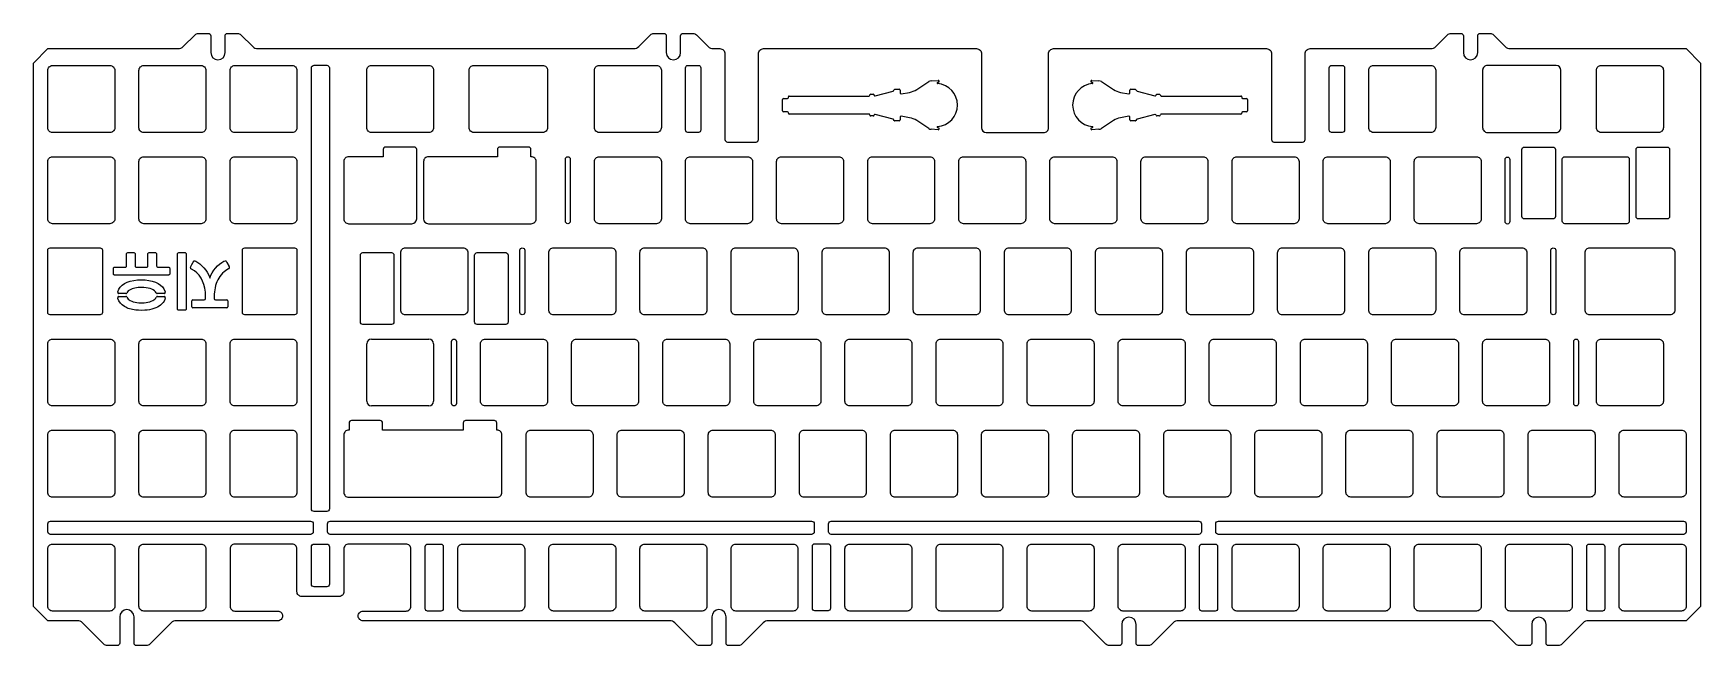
# Model space of a CAD drawing. Header units: millimetres. Extents: x -420 to -71, y -165 to -37.
import ezdxf

# ---------------------------------------------------------------- set-up
doc = ezdxf.new("R2010")
doc.units = ezdxf.units.MM
doc.layers.get('0').update_dxf_attribs({"linetype": 'CONTINUOUS'})

msp = doc.modelspace()

# ---------------------------------------------------------------- linework, layer by layer
for p, q in [((-240, -48.88), (-239.9, -48.71)), ((-239.72, -48.61), (-238.84, -48.61)), ((-238.64, -48.81), (-238.64, -49.37)), ((-235.16, -48.66), (-232.66, -47.01)), ((-232.16, -46.85), (-230.67, -46.76)), ((-230.59, -47.15), (-230.83, -47.23)), ((-198.38, -47.23), (-198.62, -47.15)), ((-198.55, -46.76), (-197.05, -46.85)), ((-196.56, -47.01), (-194.05, -48.66)), ((-190.58, -49.37), (-190.58, -48.81)), ((-190.38, -48.61), (-189.49, -48.61)), ((-189.32, -48.71), (-189.22, -48.88)), ((-263.21, -53.1), (-263.21, -50.72)), ((-263.01, -50.52), (-262.21, -50.52)), ((-262.01, -50.32), (-262.01, -50.22)), ((-261.81, -50.02), (-245.19, -50.02)), ((-245, -49.88), (-244.98, -49.8)), ((-244.78, -49.65), (-244.29, -49.65)), ((-244.1, -49.8), (-244.09, -49.83)), ((-243.84, -49.97), (-240.12, -48.97)), ((-238.4, -49.56), (-236.67, -49.26)), ((-192.55, -49.26), (-190.81, -49.56)), ((-189.1, -48.97), (-185.37, -49.97)), ((-185.13, -49.83), (-185.12, -49.8)), ((-184.92, -49.65), (-184.43, -49.65)), ((-184.24, -49.8), (-184.22, -49.88)), ((-184.02, -50.02), (-167.41, -50.02)), ((-167.21, -50.22), (-167.21, -50.32)), ((-167.01, -50.52), (-166.21, -50.52)), ((-166.01, -50.72), (-166.01, -53.1)), ((-262.21, -53.3), (-263.01, -53.3)), ((-262.01, -53.6), (-262.01, -53.5)), ((-245.19, -53.8), (-261.81, -53.8)), ((-244.98, -54.02), (-245, -53.95)), ((-244.29, -54.17), (-244.78, -54.17)), ((-244.09, -53.99), (-244.1, -54.02)), ((-240.12, -54.85), (-243.84, -53.85)), ((-239.9, -55.12), (-240, -54.94)), ((-238.84, -55.22), (-239.72, -55.22)), ((-238.64, -54.45), (-238.64, -55.02)), ((-236.67, -54.56), (-238.4, -54.26)), ((-232.66, -56.81), (-235.16, -55.16)), ((-194.05, -55.16), (-196.56, -56.81)), ((-190.81, -54.26), (-192.55, -54.56)), ((-190.58, -55.02), (-190.58, -54.45)), ((-189.49, -55.22), (-190.38, -55.22)), ((-189.22, -54.94), (-189.32, -55.12)), ((-185.37, -53.85), (-189.1, -54.85)), ((-185.12, -54.02), (-185.13, -53.99)), ((-184.43, -54.17), (-184.92, -54.17)), ((-184.22, -53.95), (-184.24, -54.02)), ((-167.41, -53.8), (-184.02, -53.8)), ((-167.21, -53.5), (-167.21, -53.6)), ((-166.21, -53.3), (-167.01, -53.3)), ((-230.67, -57.06), (-232.17, -56.97)), ((-230.83, -56.59), (-230.59, -56.67)), ((-198.62, -56.67), (-198.38, -56.59)), ((-197.05, -56.97), (-198.55, -57.06)), ((-387.04, -85.76), (-386.73, -85.21)), ((-386.82, -86.17), (-386.94, -86.11)), ((-379.4, -84.84), (-379.4, -84.84)), ((-379.4, -84.84), (-378.96, -85.63)), ((-383.08, -87.82), (-382.99, -88.12)), ((-382.99, -88.12), (-382.93, -87.91)), ((-402.01, -91.9), (-400.58, -91.9)), ((-400.56, -91.3), (-402, -91.3)), ((-392.56, -91.3), (-393.97, -91.3)), ((-393.94, -91.9), (-392.55, -91.9)), ((-386.76, -94.06), (-386.76, -92.84)), ((-386.51, -92.59), (-384.14, -92.59)), ((-383.89, -92.34), (-383.89, -91.99)), ((-382.07, -91.97), (-382.07, -92.34)), ((-381.82, -92.59), (-379.44, -92.59)), ((-379.19, -92.84), (-379.19, -94.06)), ((-379.44, -94.31), (-386.51, -94.31)), ((-349.19, -100.8), (-337.19, -100.8)), ((-350.19, -113.8), (-350.19, -101.8)), ((-336.19, -101.8), (-336.19, -113.8)), ((-337.19, -114.8), (-349.2, -114.8))]:
    msp.add_line(p, q)
for points in [[(-160.96, -41.2), (-160.96, -59.13, 0.414214), (-160.46, -59.63), (-154.46, -59.63, 0.414214), (-153.96, -59.13), (-153.96, -41.2, -0.414214), (-152.88, -40.12), (-127.68, -40.12, 0.198912), (-126.62, -39.68), (-124.15, -37.22, -0.198912), (-123.44, -36.92), (-121.36, -36.92, -0.414214), (-120.86, -37.42), (-120.86, -40.95, 1), (-117.86, -40.95), (-117.86, -37.42, -0.414214), (-117.36, -36.92), (-115.27, -36.92, -0.198912), (-114.56, -37.22), (-112.1, -39.68, 0.198912), (-111.04, -40.12), (-74.23, -40.12), (-71.23, -43.12), (-71.23, -156.69), (-74.23, -159.69), (-94.75, -159.69, 0.198912), (-95.81, -160.12), (-100.28, -164.59, -0.198912), (-100.98, -164.89), (-103.07, -164.89, -0.414214), (-103.57, -164.39), (-103.57, -160.44, 1), (-106.57, -160.44), (-106.57, -164.39, -0.414214), (-107.07, -164.89), (-109.16, -164.89, -0.198912), (-109.86, -164.59), (-114.33, -160.12, 0.198912), (-115.39, -159.69), (-180.47, -159.69, 0.198912), (-181.53, -160.12), (-186, -164.59, -0.198912), (-186.71, -164.89), (-188.79, -164.89, -0.414214), (-189.29, -164.39), (-189.29, -160.44, 1), (-192.29, -160.44), (-192.29, -164.39, -0.414214), (-192.79, -164.89), (-194.88, -164.89, -0.198912), (-195.59, -164.59), (-200.06, -160.12, 0.198912), (-201.12, -159.69), (-266.2, -159.69, 0.198912), (-267.26, -160.12), (-271.73, -164.59, -0.198912), (-272.43, -164.89), (-274.52, -164.89, -0.414214), (-275.02, -164.39), (-275.02, -158.86, 1), (-278.02, -158.86), (-278.02, -164.39, -0.414214), (-278.52, -164.89), (-280.61, -164.89, -0.198912), (-281.31, -164.59), (-285.78, -160.12, 0.198912), (-286.84, -159.69), (-350.96, -159.69, -0.414214), (-351.96, -158.69), (-351.96, -158.66, -0.414214), (-350.96, -157.66), (-341.96, -157.66, 0.414214), (-340.96, -156.66), (-340.96, -144.66, 0.414214), (-341.96, -143.66), (-353.96, -143.66, 0.414214), (-354.96, -144.66), (-354.96, -153.61, -0.414214), (-355.96, -154.61), (-363.77, -154.61, -0.414214), (-364.77, -153.61), (-364.77, -144.66, 0.414214), (-365.77, -143.66), (-377.77, -143.66, 0.414214), (-378.77, -144.66), (-378.77, -156.66, 0.414214), (-377.77, -157.66), (-368.77, -157.66, -0.414214), (-367.77, -158.66), (-367.77, -158.69, -0.414214), (-368.77, -159.69), (-390.02, -159.69, 0.198912), (-391.08, -160.12), (-395.55, -164.59, -0.198912), (-396.26, -164.89), (-398.34, -164.89, -0.414214), (-398.84, -164.39), (-398.84, -158.86, 1), (-401.84, -158.86), (-401.84, -164.39, -0.414214), (-402.34, -164.89), (-404.43, -164.89, -0.198912), (-405.14, -164.59), (-409.61, -160.12, 0.198912), (-410.67, -159.69), (-416.89, -159.69), (-419.89, -156.69), (-419.89, -43.12), (-416.89, -40.12), (-389.62, -40.12, 0.198912), (-388.56, -39.68), (-386.09, -37.22, -0.198912), (-385.38, -36.92), (-383.29, -36.92, -0.414214), (-382.79, -37.42), (-382.79, -40.95, 1), (-379.79, -40.95), (-379.79, -37.42, -0.414214), (-379.29, -36.92), (-377.21, -36.92, -0.198912), (-376.5, -37.22), (-374.03, -39.68, 0.198912), (-372.97, -40.12), (-294.37, -40.12, 0.198912), (-293.31, -39.68), (-290.84, -37.22, -0.198912), (-290.13, -36.92), (-288.04, -36.92, -0.414214), (-287.54, -37.42), (-287.54, -40.95, 1), (-284.54, -40.95), (-284.54, -37.42, -0.414214), (-284.04, -36.92), (-281.96, -36.92, -0.198912), (-281.25, -37.22), (-278.78, -39.68, 0.198912), (-277.72, -40.12), (-276.33, -40.12, -0.414214), (-275.26, -41.2), (-275.26, -59.13, 0.414214), (-274.76, -59.63), (-268.76, -59.63, 0.414214), (-268.26, -59.13), (-268.26, -41.2, -0.414214), (-267.18, -40.12), (-222.68, -40.12, -0.414214), (-221.61, -41.2), (-221.61, -56.66, 0.411239), (-220.61, -57.65), (-208.61, -57.65, 0.414214), (-207.61, -56.65), (-207.61, -41.2, -0.414214), (-206.53, -40.12), (-162.03, -40.12, -0.414214)], [(-415.87, -57.65, -0.414214), (-416.87, -56.65), (-416.87, -44.65, -0.414214), (-415.87, -43.65), (-403.87, -43.65, -0.414214), (-402.87, -44.65), (-402.87, -56.65, -0.414214), (-403.87, -57.65)], [(-383.82, -56.65, -0.414214), (-384.82, -57.65), (-396.82, -57.65, -0.414214), (-397.82, -56.65), (-397.82, -44.65, -0.414214), (-396.82, -43.65), (-384.82, -43.65, -0.414214), (-383.82, -44.65)], [(-377.77, -57.65, -0.414214), (-378.77, -56.65), (-378.77, -44.65, -0.414214), (-377.77, -43.65), (-365.77, -43.65, -0.414214), (-364.77, -44.65), (-364.77, -56.65, -0.414214), (-365.77, -57.65)], [(-357.99, -136.3, -0.414214), (-358.54, -136.85), (-361.19, -136.85, -0.414214), (-361.74, -136.3), (-361.74, -44.15, -0.414214), (-361.19, -43.6), (-358.54, -43.6, -0.414214), (-357.99, -44.15)], [(-336.19, -56.63, -0.414214), (-337.19, -57.63), (-349.19, -57.63, -0.414214), (-350.19, -56.63), (-350.19, -44.63, -0.414214), (-349.19, -43.63), (-337.19, -43.63, -0.414214), (-336.19, -44.63)], [(-328.76, -44.63, -0.414214), (-327.76, -43.63), (-313.38, -43.63, -0.414214), (-312.38, -44.63), (-312.38, -56.63, -0.414214), (-313.38, -57.63), (-327.76, -57.63, -0.414214), (-328.76, -56.63)], [(-288.57, -56.63, -0.414214), (-289.57, -57.63), (-301.57, -57.63, -0.414214), (-302.57, -56.63), (-302.57, -44.63, -0.414214), (-301.57, -43.63), (-289.57, -43.63, -0.414214), (-288.57, -44.63)], [(-283.02, -57.63, -0.414214), (-283.52, -57.13), (-283.52, -44.13, -0.414214), (-283.02, -43.63), (-280.81, -43.63, -0.414214), (-280.31, -44.13), (-280.31, -57.13, -0.414214), (-280.81, -57.63)], [(-145.69, -57.13, -0.414214), (-146.19, -57.63), (-148.41, -57.63, -0.414214), (-148.91, -57.13), (-148.91, -44.13, -0.414214), (-148.41, -43.63), (-146.19, -43.63, -0.414214), (-145.69, -44.13)], [(-139.64, -57.63, -0.414214), (-140.64, -56.63), (-140.64, -44.63, -0.414214), (-139.64, -43.63), (-127.64, -43.63, -0.414214), (-126.64, -44.63), (-126.64, -56.63, -0.414214), (-127.64, -57.63)], [(-101.81, -57.63), (-101.45, -57.63, 0.414214), (-100.45, -56.63), (-100.45, -44.63, 0.414213), (-101.45, -43.63), (-101.81, -43.63, 0.00122), (-101.81, -43.63), (-115.83, -43.63, 0.414214), (-116.83, -44.63), (-116.83, -56.63, 0.414214), (-115.83, -57.63)], [(-92.02, -57.63, -0.414214), (-93.02, -56.63), (-93.02, -44.63, -0.414214), (-92.02, -43.63), (-80.02, -43.63, -0.414214), (-79.02, -44.63), (-79.02, -56.63, -0.414214), (-80.02, -57.63)], [(-415.87, -76.7, -0.414214), (-416.87, -75.7), (-416.87, -63.7, -0.414214), (-415.87, -62.7), (-403.87, -62.7, -0.414214), (-402.87, -63.7), (-402.87, -75.7, -0.414214), (-403.87, -76.7)], [(-397.82, -63.7, -0.414214), (-396.82, -62.7), (-384.82, -62.7, -0.414214), (-383.82, -63.7), (-383.82, -75.7, -0.414214), (-384.82, -76.7), (-396.82, -76.7, -0.414214), (-397.82, -75.7)], [(-364.77, -75.7, -0.414214), (-365.77, -76.7), (-377.77, -76.7, -0.414214), (-378.77, -75.7), (-378.77, -63.7, -0.414214), (-377.77, -62.7), (-365.77, -62.7, -0.414214), (-364.77, -63.7)], [(-345.73, -60.7), (-346.23, -60.7, 0.414214), (-346.73, -61.2), (-346.73, -62.7), (-353.96, -62.7, 0.414214), (-354.96, -63.7), (-354.96, -75.7, 0.414214), (-353.96, -76.7), (-340.72, -76.7, 0.412767), (-339.73, -75.7), (-339.73, -61.7), (-339.73, -61.2, 0.414214), (-340.23, -60.7), (-340.73, -60.7)], [(-316.35, -60.7), (-322.35, -60.7, 0.414214), (-322.85, -61.2), (-322.85, -62.7), (-337.29, -62.7, 0.414214), (-338.29, -63.7), (-338.29, -75.7, 0.414213), (-337.29, -76.7), (-315.76, -76.7, 0.414214), (-314.76, -75.7), (-314.76, -63.7, 0.414214), (-315.76, -62.7), (-315.85, -62.7), (-315.85, -61.2, 0.414214)], [(-308.62, -63.2, -1), (-307.62, -63.2), (-307.62, -76.2, -1), (-308.62, -76.2)], [(-301.57, -76.7, -0.414214), (-302.57, -75.7), (-302.57, -63.7, -0.414214), (-301.57, -62.7), (-289.57, -62.7, -0.414214), (-288.57, -63.7), (-288.57, -75.7, -0.414214), (-289.57, -76.7)], [(-269.52, -75.7, -0.414214), (-270.52, -76.7), (-282.52, -76.7, -0.414214), (-283.52, -75.7), (-283.52, -63.7, -0.414214), (-282.52, -62.7), (-270.52, -62.7, -0.414214), (-269.52, -63.7)], [(-264.47, -63.7, -0.414214), (-263.47, -62.7), (-251.47, -62.7, -0.414214), (-250.47, -63.7), (-250.47, -75.7, -0.414214), (-251.47, -76.7), (-263.47, -76.7, -0.414214), (-264.47, -75.7)], [(-244.42, -76.7, -0.414214), (-245.42, -75.7), (-245.42, -63.7, -0.414214), (-244.42, -62.7), (-232.42, -62.7, -0.414214), (-231.42, -63.7), (-231.42, -75.7, -0.414214), (-232.42, -76.7)], [(-212.37, -75.7, -0.414214), (-213.37, -76.7), (-225.37, -76.7, -0.414214), (-226.37, -75.7), (-226.37, -63.7, -0.414214), (-225.37, -62.7), (-213.37, -62.7, -0.414214), (-212.37, -63.7)], [(-207.32, -63.7, -0.414214), (-206.32, -62.7), (-194.32, -62.7, -0.414214), (-193.32, -63.7), (-193.32, -75.7, -0.414214), (-194.32, -76.7), (-206.32, -76.7, -0.414214), (-207.32, -75.7)], [(-175.27, -62.7, -0.414214), (-174.27, -63.7), (-174.27, -75.7, -0.414214), (-175.27, -76.7), (-187.27, -76.7, -0.414214), (-188.27, -75.7), (-188.27, -63.7, -0.414214), (-187.27, -62.7)], [(-169.22, -63.7, -0.414214), (-168.22, -62.7), (-156.22, -62.7, -0.414214), (-155.22, -63.7), (-155.22, -75.7, -0.414214), (-156.22, -76.7), (-168.22, -76.7, -0.414214), (-169.22, -75.7)], [(-150.17, -63.7, -0.414214), (-149.17, -62.7), (-137.17, -62.7, -0.414214), (-136.17, -63.7), (-136.17, -75.7, -0.414214), (-137.17, -76.7), (-149.17, -76.7, -0.414214), (-150.17, -75.7)], [(-131.12, -63.7, -0.414214), (-130.12, -62.7), (-118.12, -62.7, -0.414214), (-117.12, -63.7), (-117.12, -75.7, -0.414214), (-118.12, -76.7), (-130.12, -76.7, -0.414214), (-131.12, -75.7)], [(-101.6, -75.2, -0.414214), (-102.1, -75.7), (-108.1, -75.7, -0.414214), (-108.6, -75.2), (-108.6, -61.2, -0.414214), (-108.1, -60.7), (-102.1, -60.7, -0.414214), (-101.6, -61.2)], [(-99.66, -76.7, -0.414214), (-100.16, -76.2), (-100.16, -63.2, -0.414214), (-99.66, -62.7), (-86.66, -62.7, -0.414214), (-86.16, -63.2), (-86.16, -76.2, -0.414214), (-86.66, -76.7)], [(-77.73, -75.2, -0.414214), (-78.23, -75.7), (-84.23, -75.7, -0.414214), (-84.73, -75.2), (-84.73, -61.2, -0.414214), (-84.23, -60.7), (-78.23, -60.7, -0.414214), (-77.73, -61.2)], [(-112.14, -63.27, -1), (-111.14, -63.27), (-111.14, -76.27, -1), (-112.14, -76.27)], [(-416.87, -82.25, -0.414214), (-416.37, -81.75), (-405.95, -81.75, -0.414214), (-405.45, -82.25), (-405.45, -95.25, -0.414214), (-405.95, -95.75), (-416.37, -95.75, -0.414214), (-416.87, -95.25)], [(-391.63, -85.79, -0.414214), (-391.38, -86.04), (-391.38, -87.19, -0.414214), (-391.63, -87.44), (-402.91, -87.44, -0.414214), (-403.16, -87.19), (-403.16, -86.04, -0.414214), (-402.91, -85.79), (-400.67, -85.79, 0.414214), (-400.42, -85.54), (-400.42, -83, -0.414214), (-400.17, -82.75), (-398.85, -82.75, -0.414214), (-398.6, -83), (-398.6, -85.54, 0.414214), (-398.35, -85.79), (-396.19, -85.79, 0.414214), (-395.94, -85.54), (-395.94, -83, -0.414214), (-395.69, -82.75), (-394.37, -82.75, -0.414214), (-394.12, -83), (-394.12, -85.54, 0.414214), (-393.87, -85.79)], [(-389.49, -94.8, -0.414214), (-389.74, -94.55), (-389.74, -83, -0.414214), (-389.49, -82.75), (-388.17, -82.75, -0.414214), (-387.92, -83), (-387.92, -94.55, -0.414214), (-388.17, -94.8)], [(-365.27, -81.75, -0.414214), (-364.77, -82.25), (-364.77, -95.25, -0.414214), (-365.27, -95.75), (-375.69, -95.75, -0.414214), (-376.19, -95.25), (-376.19, -82.25, -0.414214), (-375.69, -81.75)], [(-350.99, -97.75, -0.414214), (-351.49, -97.25), (-351.49, -83.25, -0.414214), (-350.99, -82.75), (-344.99, -82.75, -0.414214), (-344.49, -83.25), (-344.49, -97.25, -0.414214), (-344.99, -97.75)], [(-329.05, -94.75, -0.414214), (-330.05, -95.75), (-342.05, -95.75, -0.414214), (-343.05, -94.75), (-343.05, -82.75, -0.414214), (-342.05, -81.75), (-330.05, -81.75, -0.414214), (-329.05, -82.75)], [(-327.11, -97.75, -0.414214), (-327.61, -97.25), (-327.61, -83.25, -0.414214), (-327.11, -82.75), (-321.11, -82.75, -0.414214), (-320.61, -83.25), (-320.61, -97.25, -0.414214), (-321.11, -97.75)], [(-318.14, -82.25, -1), (-317.14, -82.25), (-317.14, -95.25, -1), (-318.14, -95.25)], [(-311.09, -95.75, -0.414214), (-312.09, -94.75), (-312.09, -82.75, -0.414214), (-311.09, -81.75), (-299.09, -81.75, -0.414214), (-298.09, -82.75), (-298.09, -94.75, -0.414214), (-299.09, -95.75)], [(-279.04, -94.75, -0.414214), (-280.04, -95.75), (-292.04, -95.75, -0.414214), (-293.04, -94.75), (-293.04, -82.75, -0.414214), (-292.04, -81.75), (-280.04, -81.75, -0.414214), (-279.04, -82.75)], [(-260.99, -81.75, -0.414214), (-259.99, -82.75), (-259.99, -94.75, -0.414214), (-260.99, -95.75), (-272.99, -95.75, -0.414214), (-273.99, -94.75), (-273.99, -82.75, -0.414214), (-272.99, -81.75)], [(-240.94, -94.75, -0.414214), (-241.94, -95.75), (-253.94, -95.75, -0.414214), (-254.94, -94.75), (-254.94, -82.75, -0.414214), (-253.94, -81.75), (-241.94, -81.75, -0.414214), (-240.94, -82.75)], [(-235.89, -82.75, -0.414214), (-234.89, -81.75), (-222.89, -81.75, -0.414214), (-221.89, -82.75), (-221.89, -94.75, -0.414214), (-222.89, -95.75), (-234.89, -95.75, -0.414214), (-235.89, -94.75)], [(-202.84, -94.75, -0.414214), (-203.84, -95.75), (-215.84, -95.75, -0.414214), (-216.84, -94.75), (-216.84, -82.75, -0.414214), (-215.84, -81.75), (-203.84, -81.75, -0.414214), (-202.84, -82.75)], [(-196.79, -95.75, -0.414214), (-197.79, -94.75), (-197.79, -82.75, -0.414214), (-196.79, -81.75), (-184.79, -81.75, -0.414214), (-183.79, -82.75), (-183.79, -94.75, -0.414214), (-184.79, -95.75)], [(-164.74, -94.75, -0.414214), (-165.74, -95.75), (-177.74, -95.75, -0.414214), (-178.74, -94.75), (-178.74, -82.75, -0.414214), (-177.74, -81.75), (-165.74, -81.75, -0.414214), (-164.74, -82.75)], [(-159.69, -82.75, -0.414214), (-158.69, -81.75), (-146.69, -81.75, -0.414214), (-145.69, -82.75), (-145.69, -94.75, -0.414214), (-146.69, -95.75), (-158.69, -95.75, -0.414214), (-159.69, -94.75)], [(-140.64, -82.75, -0.414214), (-139.64, -81.75), (-127.64, -81.75, -0.414214), (-126.64, -82.75), (-126.64, -94.75, -0.414214), (-127.64, -95.75), (-139.64, -95.75, -0.414214), (-140.64, -94.75)], [(-107.59, -94.75, -0.414214), (-108.59, -95.75), (-120.59, -95.75, -0.414214), (-121.59, -94.75), (-121.59, -82.75, -0.414214), (-120.59, -81.75), (-108.59, -81.75, -0.414214), (-107.59, -82.75)], [(-102.54, -82.25, -1), (-101.54, -82.25), (-101.54, -95.25, -1), (-102.54, -95.25)], [(-77.64, -81.75, -0.414214), (-76.64, -82.75), (-76.64, -94.75, -0.414214), (-77.64, -95.75), (-94.4, -95.75, -0.414214), (-95.4, -94.75), (-95.4, -82.75, -0.414214), (-94.4, -81.75)], [(-403.87, -100.8, -0.414214), (-402.87, -101.8), (-402.87, -113.8, -0.414214), (-403.87, -114.8), (-415.87, -114.8, -0.414214), (-416.87, -113.8), (-416.87, -101.8, -0.414214), (-415.87, -100.8)], [(-384.82, -100.8, -0.414214), (-383.82, -101.8), (-383.82, -113.8, -0.414214), (-384.82, -114.8), (-396.82, -114.8, -0.414214), (-397.82, -113.8), (-397.82, -101.8, -0.414214), (-396.82, -100.8)], [(-365.77, -100.8, -0.414214), (-364.77, -101.8), (-364.77, -113.8, -0.414214), (-365.77, -114.8), (-377.77, -114.8, -0.414214), (-378.77, -113.8), (-378.77, -101.8, -0.414214), (-377.77, -100.8)], [(-332.43, -101.3, -1), (-331.43, -101.3), (-331.43, -114.3, -1), (-332.43, -114.3)], [(-313.38, -100.8, -0.414214), (-312.38, -101.8), (-312.38, -113.8, -0.414214), (-313.38, -114.8), (-325.38, -114.8, -0.414214), (-326.38, -113.8), (-326.38, -101.8, -0.414214), (-325.38, -100.8)], [(-306.33, -114.8, -0.414214), (-307.33, -113.8), (-307.33, -101.8, -0.414214), (-306.33, -100.8), (-294.33, -100.8, -0.414214), (-293.33, -101.8), (-293.33, -113.8, -0.414214), (-294.33, -114.8)], [(-274.28, -113.8, -0.414214), (-275.28, -114.8), (-287.28, -114.8, -0.414214), (-288.28, -113.8), (-288.28, -101.8, -0.414214), (-287.28, -100.8), (-275.28, -100.8, -0.414214), (-274.28, -101.8)], [(-269.23, -101.8, -0.414214), (-268.23, -100.8), (-256.23, -100.8, -0.414214), (-255.23, -101.8), (-255.23, -113.8, -0.414214), (-256.23, -114.8), (-268.23, -114.8, -0.414214), (-269.23, -113.8)], [(-250.18, -101.8, -0.414214), (-249.18, -100.8), (-237.18, -100.8, -0.414214), (-236.18, -101.8), (-236.18, -113.8, -0.414214), (-237.18, -114.8), (-249.18, -114.8, -0.414214), (-250.18, -113.8)], [(-218.13, -100.8, -0.414214), (-217.13, -101.8), (-217.13, -113.8, -0.414214), (-218.13, -114.8), (-230.13, -114.8, -0.414214), (-231.13, -113.8), (-231.13, -101.8, -0.414214), (-230.13, -100.8)], [(-212.08, -101.8, -0.414214), (-211.08, -100.8), (-199.08, -100.8, -0.414214), (-198.08, -101.8), (-198.08, -113.8, -0.414214), (-199.08, -114.8), (-211.08, -114.8, -0.414214), (-212.08, -113.8)], [(-180.03, -100.8, -0.414214), (-179.03, -101.8), (-179.03, -113.8, -0.414214), (-180.03, -114.8), (-192.03, -114.8, -0.414214), (-193.03, -113.8), (-193.03, -101.8, -0.414214), (-192.03, -100.8)], [(-160.98, -100.8, -0.414214), (-159.98, -101.8), (-159.98, -113.8, -0.414214), (-160.98, -114.8), (-172.98, -114.8, -0.414214), (-173.98, -113.8), (-173.98, -101.8, -0.414214), (-172.98, -100.8)], [(-153.93, -114.8, -0.414214), (-154.93, -113.8), (-154.93, -101.8, -0.414214), (-153.93, -100.8), (-141.93, -100.8, -0.414214), (-140.93, -101.8), (-140.93, -113.8, -0.414214), (-141.93, -114.8)], [(-134.88, -114.8, -0.414214), (-135.88, -113.8), (-135.88, -101.8, -0.414214), (-134.88, -100.8), (-122.88, -100.8, -0.414214), (-121.88, -101.8), (-121.88, -113.8, -0.414214), (-122.88, -114.8)], [(-102.83, -113.8, -0.414214), (-103.83, -114.8), (-115.83, -114.8, -0.414214), (-116.83, -113.8), (-116.83, -101.8, -0.414214), (-115.83, -100.8), (-103.83, -100.8, -0.414214), (-102.83, -101.8)], [(-97.78, -101.3, -1), (-96.78, -101.3), (-96.78, -114.3, -1), (-97.78, -114.3)], [(-92.02, -114.8, -0.414214), (-93.02, -113.8), (-93.02, -101.8, -0.414214), (-92.02, -100.8), (-80.02, -100.8, -0.414214), (-79.02, -101.8), (-79.02, -113.8, -0.414214), (-80.02, -114.8)], [(-347.37, -117.85), (-353.37, -117.85, 0.414214), (-353.87, -118.35), (-353.87, -119.85), (-353.96, -119.85, 0.414214), (-354.96, -120.85), (-354.96, -132.85, 0.414214), (-353.96, -133.85), (-322.91, -133.85, 0.414214), (-321.91, -132.85), (-321.91, -120.85, 0.414214), (-322.91, -119.85), (-322.99, -119.85), (-322.99, -118.35, 0.414214), (-323.49, -117.85), (-329.49, -117.85, 0.414214), (-329.99, -118.35), (-329.99, -119.85), (-346.87, -119.85), (-346.87, -118.35, 0.414214)], [(-415.87, -133.85, -0.414214), (-416.87, -132.85), (-416.87, -120.85, -0.414214), (-415.87, -119.85), (-403.87, -119.85, -0.414214), (-402.87, -120.85), (-402.87, -132.85, -0.414214), (-403.87, -133.85)], [(-383.82, -132.85, -0.414214), (-384.82, -133.85), (-396.82, -133.85, -0.414214), (-397.82, -132.85), (-397.82, -120.85, -0.414214), (-396.82, -119.85), (-384.82, -119.85, -0.414214), (-383.82, -120.85)], [(-378.77, -120.85, -0.414214), (-377.77, -119.85), (-365.77, -119.85, -0.414214), (-364.77, -120.85), (-364.77, -132.85, -0.414214), (-365.77, -133.85), (-377.77, -133.85, -0.414214), (-378.77, -132.85)], [(-316.86, -120.85, -0.414214), (-315.86, -119.85), (-303.86, -119.85, -0.414214), (-302.86, -120.85), (-302.86, -132.85, -0.414214), (-303.86, -133.85), (-315.86, -133.85, -0.414214), (-316.86, -132.85)], [(-284.81, -119.85, -0.414214), (-283.81, -120.85), (-283.81, -132.85, -0.414214), (-284.81, -133.85), (-296.81, -133.85, -0.414214), (-297.81, -132.85), (-297.81, -120.85, -0.414214), (-296.81, -119.85)], [(-264.76, -132.85, -0.414214), (-265.76, -133.85), (-277.76, -133.85, -0.414214), (-278.76, -132.85), (-278.76, -120.85, -0.414214), (-277.76, -119.85), (-265.76, -119.85, -0.414214), (-264.76, -120.85)], [(-246.71, -119.85, -0.414214), (-245.71, -120.85), (-245.71, -132.85, -0.414214), (-246.71, -133.85), (-258.71, -133.85, -0.414214), (-259.71, -132.85), (-259.71, -120.85, -0.414214), (-258.71, -119.85)], [(-239.66, -133.85, -0.414214), (-240.66, -132.85), (-240.66, -120.85, -0.414214), (-239.66, -119.85), (-227.66, -119.85, -0.414214), (-226.66, -120.85), (-226.66, -132.85, -0.414214), (-227.66, -133.85)], [(-220.61, -133.85, -0.414214), (-221.61, -132.85), (-221.61, -120.85, -0.414214), (-220.61, -119.85), (-208.61, -119.85, -0.414214), (-207.61, -120.85), (-207.61, -132.85, -0.414214), (-208.61, -133.85)], [(-202.56, -120.85, -0.414214), (-201.56, -119.85), (-189.56, -119.85, -0.414214), (-188.56, -120.85), (-188.56, -132.85, -0.414214), (-189.56, -133.85), (-201.56, -133.85, -0.414214), (-202.56, -132.85)], [(-170.51, -119.83, -0.414214), (-169.51, -120.83), (-169.51, -132.83, -0.414214), (-170.51, -133.83), (-182.51, -133.83, -0.414214), (-183.51, -132.83), (-183.51, -120.83, -0.414214), (-182.51, -119.83)], [(-150.46, -132.83, -0.414214), (-151.46, -133.83), (-163.46, -133.83, -0.414214), (-164.46, -132.83), (-164.46, -120.83, -0.414214), (-163.46, -119.83), (-151.46, -119.83, -0.414214), (-150.46, -120.83)], [(-145.41, -120.83, -0.414214), (-144.41, -119.83), (-132.41, -119.83, -0.414214), (-131.41, -120.83), (-131.41, -132.83, -0.414214), (-132.41, -133.83), (-144.41, -133.83, -0.414214), (-145.41, -132.83)], [(-125.36, -133.83, -0.414214), (-126.36, -132.83), (-126.36, -120.83, -0.414214), (-125.36, -119.83), (-113.36, -119.83, -0.414214), (-112.36, -120.83), (-112.36, -132.83, -0.414214), (-113.36, -133.83)], [(-94.31, -119.83, -0.414214), (-93.31, -120.83), (-93.31, -132.83, -0.414214), (-94.31, -133.83), (-106.31, -133.83, -0.414214), (-107.31, -132.83), (-107.31, -120.83, -0.414214), (-106.31, -119.83)], [(-74.26, -132.83, -0.414214), (-75.26, -133.83), (-87.26, -133.83, -0.414214), (-88.26, -132.83), (-88.26, -120.83, -0.414214), (-87.26, -119.83), (-75.26, -119.83, -0.414214), (-74.26, -120.83)], [(-361.92, -138.88, -0.414214), (-361.37, -139.43), (-361.37, -141.09, -0.414214), (-361.92, -141.64), (-416.32, -141.64, -0.414214), (-416.87, -141.09), (-416.87, -139.43, -0.414214), (-416.32, -138.88)], [(-257.14, -138.88, -0.414214), (-256.59, -139.43), (-256.59, -141.09, -0.414214), (-257.14, -141.64), (-357.82, -141.64, -0.414214), (-358.37, -141.09), (-358.37, -139.43, -0.414214), (-357.82, -138.88)], [(-176.18, -138.88, -0.414214), (-175.63, -139.43), (-175.63, -141.09, -0.414214), (-176.18, -141.64), (-253.04, -141.64, -0.414214), (-253.59, -141.09), (-253.59, -139.43, -0.414214), (-253.04, -138.88)], [(-74.81, -138.88, -0.414214), (-74.26, -139.43), (-74.26, -141.09, -0.414214), (-74.81, -141.64), (-172.08, -141.64, -0.414214), (-172.63, -141.09), (-172.63, -139.43, -0.414214), (-172.08, -138.88)], [(-416.87, -144.66, -0.414214), (-415.87, -143.66), (-403.87, -143.66, -0.414214), (-402.87, -144.66), (-402.87, -156.66, -0.414214), (-403.87, -157.66), (-415.87, -157.66, -0.414214), (-416.87, -156.66)], [(-397.82, -144.66, -0.414214), (-396.82, -143.66), (-384.82, -143.66, -0.414214), (-383.82, -144.66), (-383.82, -156.66, -0.414214), (-384.82, -157.66), (-396.82, -157.66, -0.414214), (-397.82, -156.66)], [(-361.74, -144.21, -0.414214), (-361.19, -143.66), (-358.54, -143.66, -0.414214), (-357.99, -144.21), (-357.99, -152.04, -0.414214), (-358.54, -152.59), (-361.19, -152.59, -0.414214), (-361.74, -152.04)], [(-337.94, -144.16, -0.414214), (-337.44, -143.66), (-334.67, -143.66, -0.414214), (-334.17, -144.16), (-334.17, -157.16, -0.414214), (-334.67, -157.66), (-337.44, -157.66, -0.414214), (-337.94, -157.16)], [(-330.15, -157.66, -0.414214), (-331.15, -156.66), (-331.15, -144.66, -0.414214), (-330.15, -143.66), (-318.15, -143.66, -0.414214), (-317.15, -144.66), (-317.15, -156.66, -0.414214), (-318.15, -157.66)], [(-312.1, -144.66, -0.414214), (-311.1, -143.66), (-299.1, -143.66, -0.414214), (-298.1, -144.66), (-298.1, -156.66, -0.414214), (-299.1, -157.66), (-311.1, -157.66, -0.414214), (-312.1, -156.66)], [(-279.05, -156.66, -0.414214), (-280.05, -157.66), (-292.05, -157.66, -0.414214), (-293.05, -156.66), (-293.05, -144.66, -0.414214), (-292.05, -143.66), (-280.05, -143.66, -0.414214), (-279.05, -144.66)], [(-273, -157.66, -0.414214), (-274, -156.66), (-274, -144.66, -0.414214), (-273, -143.66), (-261, -143.66, -0.414214), (-260, -144.66), (-260, -156.66, -0.414214), (-261, -157.66)], [(-256.97, -144.1, -0.414214), (-256.47, -143.6), (-253.71, -143.6, -0.414214), (-253.21, -144.1), (-253.21, -157.1, -0.414214), (-253.71, -157.6), (-256.47, -157.6, -0.414214), (-256.97, -157.1)], [(-249.18, -157.66, -0.414214), (-250.18, -156.66), (-250.18, -144.66, -0.414214), (-249.18, -143.66), (-237.18, -143.66, -0.414214), (-236.18, -144.66), (-236.18, -156.66, -0.414214), (-237.18, -157.66)], [(-231.13, -144.66, -0.414214), (-230.13, -143.66), (-218.13, -143.66, -0.414214), (-217.13, -144.66), (-217.13, -156.66, -0.414214), (-218.13, -157.66), (-230.13, -157.66, -0.414214), (-231.13, -156.66)], [(-198.08, -156.66, -0.414214), (-199.08, -157.66), (-211.08, -157.66, -0.414214), (-212.08, -156.66), (-212.08, -144.66, -0.414214), (-211.08, -143.66), (-199.08, -143.66, -0.414214), (-198.08, -144.66)], [(-192.03, -157.66, -0.414214), (-193.03, -156.66), (-193.03, -144.66, -0.414214), (-192.03, -143.66), (-180.03, -143.66, -0.414214), (-179.03, -144.66), (-179.03, -156.66, -0.414214), (-180.03, -157.66)], [(-176.01, -144.16, -0.414214), (-175.51, -143.66), (-172.75, -143.66, -0.414214), (-172.25, -144.16), (-172.25, -157.16, -0.414214), (-172.75, -157.66), (-175.51, -157.66, -0.414214), (-176.01, -157.16)], [(-168.22, -157.66, -0.414214), (-169.22, -156.66), (-169.22, -144.66, -0.414214), (-168.22, -143.66), (-156.22, -143.66, -0.414214), (-155.22, -144.66), (-155.22, -156.66, -0.414214), (-156.22, -157.66)], [(-137.17, -143.66, -0.414214), (-136.17, -144.66), (-136.17, -156.66, -0.414214), (-137.17, -157.66), (-149.17, -157.66, -0.414214), (-150.17, -156.66), (-150.17, -144.66, -0.414214), (-149.17, -143.66)], [(-118.12, -143.66, -0.414214), (-117.12, -144.66), (-117.12, -156.66, -0.414214), (-118.12, -157.66), (-130.12, -157.66, -0.414214), (-131.12, -156.66), (-131.12, -144.66, -0.414214), (-130.12, -143.66)], [(-98.07, -156.66, -0.414214), (-99.07, -157.66), (-111.07, -157.66, -0.414214), (-112.07, -156.66), (-112.07, -144.66, -0.414214), (-111.07, -143.66), (-99.07, -143.66, -0.414214), (-98.07, -144.66)], [(-95.05, -144.16, -0.414214), (-94.55, -143.66), (-91.78, -143.66, -0.414214), (-91.28, -144.16), (-91.28, -157.16, -0.414214), (-91.78, -157.66), (-94.55, -157.66, -0.414214), (-95.05, -157.16)], [(-88.26, -144.66, -0.414214), (-87.26, -143.66), (-75.26, -143.66, -0.414214), (-74.26, -144.66), (-74.26, -156.66, -0.414214), (-75.26, -157.66), (-87.26, -157.66, -0.414214), (-88.26, -156.66)]]:
    msp.add_lwpolyline(points, format="xyb", close=True)
for centre, radius, start, end in [((-239.72, -48.81), 0.2, 90, 150), ((-238.84, -48.81), 0.2, 0, 90), ((-237.36, -45.32), 4, 280, 303.3415), ((-232.11, -47.85), 1.01, 93.3412, 123.2326), ((-230.8, -47.32), 0.1, 108.3416, 265.5476), ((-231.16, -51.91), 4.5, -85.5476, 85.5476), ((-230.66, -46.96), 0.2, -71.6585, 92.7928), ((-198.06, -51.91), 4.5, 94.4524, 265.5476), ((-198.56, -46.96), 0.2, 87.2069, 251.6585), ((-198.41, -47.32), 0.1, -85.5476, 71.6584), ((-197.11, -47.85), 1.01, 56.7674, 86.6588), ((-191.85, -45.32), 4, 236.6585, 260), ((-190.38, -48.81), 0.2, 90, 180), ((-189.49, -48.81), 0.2, 30, 90), ((-263.01, -50.72), 0.2, 90, 180), ((-262.21, -50.32), 0.2, -90, 0), ((-261.81, -50.22), 0.2, 90, 180), ((-245.19, -49.82), 0.2, 270, 344.9999), ((-244.78, -49.85), 0.2, 90, 165.0002), ((-244.29, -49.85), 0.2, 14.9998, 90), ((-243.9, -49.78), 0.2, 194.9998, 285), ((-240.17, -48.78), 0.2, 285.0001, 330), ((-238.44, -49.37), 0.2, 180, 280), ((-190.78, -49.37), 0.2, -100, 0), ((-189.05, -48.78), 0.2, 210, 255.0002), ((-185.32, -49.78), 0.2, 255, 345.0002), ((-184.92, -49.85), 0.2, 90, 165.0002), ((-184.43, -49.85), 0.2, 14.9998, 90), ((-184.02, -49.82), 0.2, 195.0001, 270), ((-167.41, -50.22), 0.2, 0, 90), ((-167.01, -50.32), 0.2, 180, 270), ((-166.21, -50.72), 0.2, 0, 90), ((-263.01, -53.1), 0.2, 180, 270), ((-262.21, -53.5), 0.2, 0, 90), ((-261.81, -53.6), 0.2, 180, 270), ((-245.19, -54), 0.2, 15.0001, 90), ((-244.78, -53.97), 0.2, 195.0001, 270), ((-244.29, -53.97), 0.2, 270, 344.9999), ((-243.9, -54.04), 0.2, 74.9999, 164.9999), ((-240.17, -55.04), 0.2, 30, 75), ((-239.72, -55.02), 0.2, 210, 270), ((-238.84, -55.02), 0.2, -90, 0), ((-238.44, -54.45), 0.2, 79.9999, 180), ((-237.36, -58.5), 4, 56.6585, 80), ((-191.85, -58.5), 4, 100, 123.3415), ((-190.78, -54.45), 0.2, 0, 100.0001), ((-190.38, -55.02), 0.2, 180, 270), ((-189.49, -55.02), 0.2, 270, 330), ((-189.05, -55.04), 0.2, 105, 150), ((-185.32, -54.04), 0.2, 15, 105.0001), ((-184.92, -53.97), 0.2, 195.0001, 270), ((-184.43, -53.97), 0.2, 270, 344.9999), ((-184.02, -54), 0.2, 90, 164.9999), ((-167.41, -53.6), 0.2, 270, 360), ((-167.01, -53.5), 0.2, 90, 180), ((-166.21, -53.1), 0.2, 270, 360), ((-232.11, -55.97), 1, 236.6585, 266.6585), ((-230.8, -56.5), 0.1, 94.4526, 251.6585), ((-230.66, -56.86), 0.2, -93.3415, 71.6585), ((-198.56, -56.86), 0.2, 108.3415, 273.3415), ((-198.41, -56.5), 0.1, -71.6585, 85.5476), ((-197.11, -55.97), 1, 273.3415, 303.3415), ((-386.82, -85.89), 0.25, 150.5309, 242.2742), ((-379.11, -85.87), 0.25, -63.1936, 28.4298), ((-402.01, -92.15), 0.25, 90, 191.6167), ((-402, -91.05), 0.25, 166.429, 270), ((-400.58, -92.15), 0.25, 23.3169, 90), ((-400.56, -91.05), 0.25, 270, 334.7964), ((-393.97, -91.05), 0.25, 205.253, 270.0002), ((-393.94, -92.15), 0.25, 90, 156.5529), ((-392.56, -91.05), 0.25, -90, 13.7308), ((-392.55, -92.15), 0.25, -12.9246, 90), ((-386.51, -92.84), 0.25, 90, 180), ((-386.51, -94.06), 0.25, 180, 270), ((-384.14, -92.34), 0.25, -90, 0), ((-381.82, -92.34), 0.25, 179.9886, 270), ((-379.44, -92.84), 0.25, 0, 90), ((-379.44, -94.06), 0.25, 270, 360), ((-349.19, -101.8), 1, 90, 180), ((-337.19, -101.8), 1, 0, 90), ((-349.19, -113.8), 1, 180, 269.6531), ((-337.19, -113.8), 1, -89.6531, 0)]:
    msp.add_arc(centre, radius, start, end)
for centre, major_axis, ratio, start_param, end_param in [((-378.99, -85.62), (0.219, -0.387), 0.048518, 1.191145, 1.522369), ((-383.92, -91.59), (-0.019, 0.703), 0.040407, 4.117659, 5.726127)]:
    msp.add_ellipse(centre, major_axis=major_axis, ratio=ratio, start_param=start_param, end_param=end_param)
for points in [[(-383.92, -91), (-384.13, -88.75), (-385.15, -87.05), (-386.82, -86.17)], [(-386.73, -85.21), (-386.23, -84.33), (-386.3, -84.38), (-385.93, -84.56)], [(-385.93, -84.56), (-384.78, -85.1), (-383.49, -86.58), (-383.08, -87.82)], [(-382.93, -87.91), (-382.56, -86.66), (-381.25, -85.12), (-380.05, -84.55)], [(-380.32, -87.05), (-381.14, -87.88), (-381.66, -88.88), (-381.9, -90.1)], [(-379.09, -86.14), (-379.55, -86.38), (-379.88, -86.62), (-380.32, -87.05)], [(-380.05, -84.55), (-379.63, -84.35), (-379.69, -84.33), (-379.4, -84.84)], [(-378.99, -86.1), (-379.02, -86.11), (-379.06, -86.13), (-379.09, -86.14)], [(-402.22, -90.91), (-401.78, -89.51), (-400.36, -88.66), (-398.11, -88.46)], [(-399.53, -90.44), (-399.93, -90.63), (-400.2, -90.87), (-400.34, -91.16)], [(-398.29, -90.09), (-398.82, -90.16), (-399.17, -90.26), (-399.53, -90.44)], [(-396.78, -90.04), (-397.36, -90.01), (-397.83, -90.03), (-398.29, -90.09)], [(-398.11, -88.46), (-397.74, -88.43), (-396.91, -88.42), (-396.53, -88.45)], [(-394.2, -91.15), (-394.5, -90.52), (-395.48, -90.1), (-396.78, -90.04)], [(-396.53, -88.45), (-394.35, -88.61), (-392.8, -89.48), (-392.37, -90.8)], [(-381.9, -90.1), (-382.02, -90.68), (-382.07, -91.21), (-382.07, -91.97)], [(-402.22, -92.35), (-402.23, -92.3), (-402.24, -92.25), (-402.25, -92.2)], [(-402.24, -90.99), (-402.23, -90.96), (-402.22, -90.94), (-402.22, -90.91)], [(-400.82, -94.03), (-401.54, -93.61), (-401.99, -93.06), (-402.22, -92.35)], [(-398.43, -94.77), (-399.43, -94.64), (-400.18, -94.41), (-400.82, -94.03)], [(-400.35, -92.05), (-400.11, -92.62), (-399.36, -93.03), (-398.23, -93.19)], [(-398.23, -93.19), (-397.83, -93.25), (-396.71, -93.25), (-396.31, -93.19)], [(-396.31, -93.19), (-395.23, -93.04), (-394.45, -92.63), (-394.19, -92.08)], [(-393.01, -93.48), (-393.68, -94.16), (-394.66, -94.57), (-396.1, -94.77)], [(-394.19, -91.16), (-394.19, -91.16), (-394.2, -91.15), (-394.2, -91.15)], [(-394.19, -92.08), (-394.18, -92.07), (-394.18, -92.06), (-394.17, -92.05)], [(-392.3, -92.21), (-392.41, -92.68), (-392.65, -93.12), (-393.01, -93.48)], [(-392.37, -90.8), (-392.35, -90.86), (-392.33, -90.93), (-392.31, -90.99)], [(-396.1, -94.77), (-396.51, -94.83), (-397.99, -94.83), (-398.43, -94.77)]]:
    msp.add_open_spline(points, degree=3)

doc.saveas('drawing.dxf')
